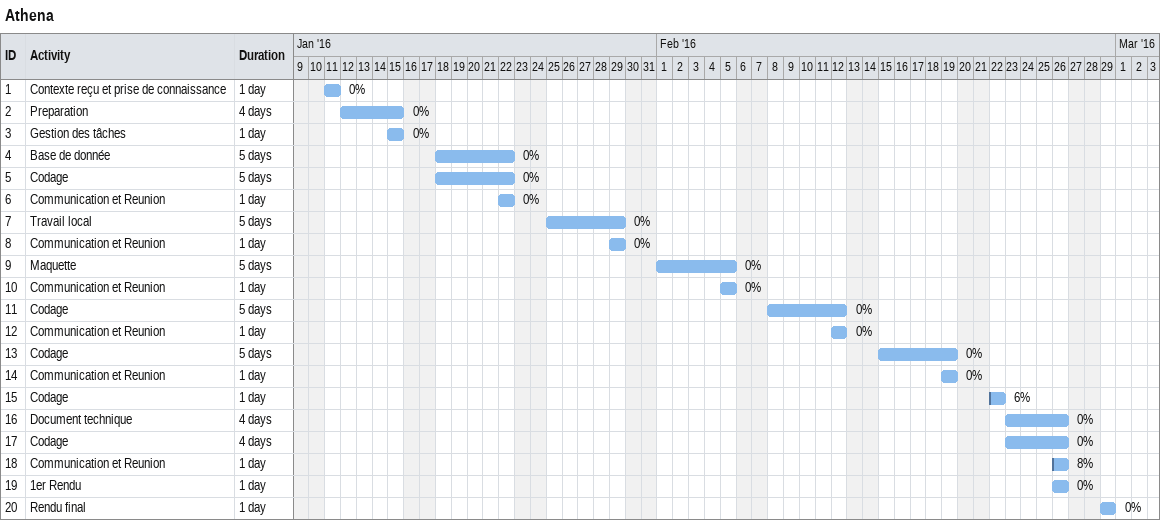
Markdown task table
Athena

| ID | Task | Duration | Start | Finish | % complete |
|---|---|---|---|---|---|
| 1 | Contexte reçu et prise de connaissance | 1d | 2016-01-11 | 2016-01-11 | 0 |
| 2 | Preparation | 4d | 2016-01-12 | 2016-01-15 | 0 |
| 3 | Gestion des tâches | 1d | 2016-01-15 | 2016-01-15 | 0 |
| 4 | Base de donnée | 5d | 2016-01-18 | 2016-01-22 | 0 |
| 5 | Codage | 5d | 2016-01-18 | 2016-01-22 | 0 |
| 6 | Communication et Reunion | 1d | 2016-01-22 | 2016-01-22 | 0 |
| 7 | Travail local | 5d | 2016-01-25 | 2016-01-29 | 0 |
| 8 | Communication et Reunion | 1d | 2016-01-29 | 2016-01-29 | 0 |
| 9 | Maquette | 5d | 2016-02-01 | 2016-02-05 | 0 |
| 10 | Communication et Reunion | 1d | 2016-02-05 | 2016-02-05 | 0 |
| 11 | Codage | 5d | 2016-02-08 | 2016-02-12 | 0 |
| 12 | Communication et Reunion | 1d | 2016-02-12 | 2016-02-12 | 0 |
| 13 | Codage | 5d | 2016-02-15 | 2016-02-19 | 0 |
| 14 | Communication et Reunion | 1d | 2016-02-19 | 2016-02-19 | 0 |
| 15 | Codage | 1d | 2016-02-22 | 2016-02-22 | 6 |
| 16 | Document technique | 4d | 2016-02-23 | 2016-02-26 | 0 |
| 17 | Codage | 4d | 2016-02-23 | 2016-02-26 | 0 |
| 18 | Communication et Reunion | 1d | 2016-02-26 | 2016-02-26 | 8 |
| 19 | 1er Rendu | 1d | 2016-02-26 | 2016-02-26 | 0 |
| 20 | Rendu final | 1d | 2016-02-29 | 2016-02-29 | 0 |
